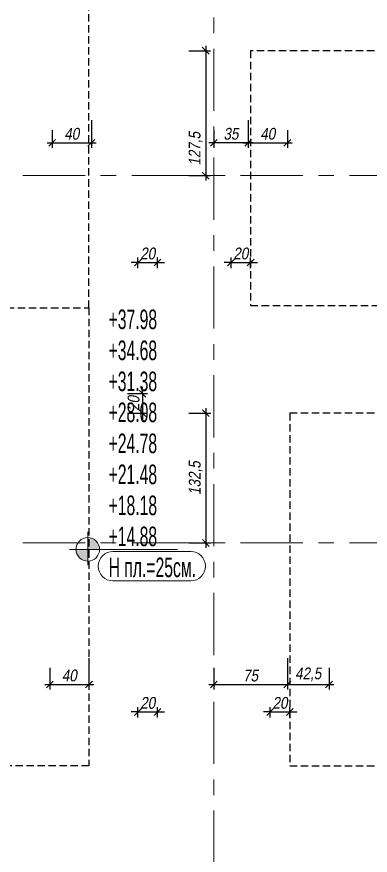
# Model space of a CAD drawing. Header units: millimetres. Extents: x 15565 to 20040, y -491 to 2778.
# Drawn here: x 17759 to 18120, y 740 to 1596 of the extents above; entities that cross this region are included whole.
import ezdxf

# ---------------------------------------------------------------- set-up
doc = ezdxf.new("R2010")
doc.units = ezdxf.units.MM
doc.header["$PDMODE"] = 35
doc.linetypes.add('Grid Line', pattern=[111.125, 63.5, -15.875, 15.875, -15.875])
doc.linetypes.add('HIDDEN', pattern=[0.375, 0.25, -0.125])
doc.layers.get('Defpoints').update_dxf_attribs({"color": 6})
doc.layers.add('A-FLOR-IDEN', color=11, linetype='Continuous', lineweight=9)
doc.layers.add('C- оси', color=1, linetype='Continuous', lineweight=9)
doc.layers.add('GA_X', color=41, linetype='Continuous')
doc.layers.add('GA_Y', color=41, linetype='Continuous')
doc.styles.add('Arial Narrow_1', font='ARIALN.TTF', dxfattribs={"width": 0.7, "height": 20})
doc.styles.add('text', font='ARIALN.TTF', dxfattribs={"oblique": 10})
doc.dimstyles.new('S&P', dxfattribs={"dimtxt": 12, "dimasz": 7, "dimexe": 5, "dimexo": 5, "dimgap": 3, "dimtad": 1, "dimdec": 1, "dimrnd": 0.5, "dimzin": 9, "dimtxsty": 'text', "dimblk": 'OBLIQUE', "dimcen": -2.5, "dimdle": 5, "dimclrd": 256, "dimclre": 256, "dimclrt": 21, "dimadec": 0, "dimazin": 0, "dimtfac": 1, "dimtdec": 1, "dimtix": 1, "dimtmove": 2, "dimatfit": 3, "dimldrblk": 'DOT', "dimfxl": 1, "dimlwd": -1, "dimlwe": -1, "dimarcsym": 0})

# ---------------------------------------------------------------- blocks, each defined once
blk = doc.blocks.new('_Oblique')
at = {"color": 0, "linetype": 'ByBlock', "lineweight": -2}
blk.add_line((-0.5, -0.5), (0.5, 0.5), dxfattribs=at)
blk = doc.blocks.new('*D84')
at = {"layer": 'Defpoints', "color": 0, "transparency": 16777216}
for p in [(17867.34, 1211.16), (17867.34, 1191.16), (17887.67, 1191.16)]:
    blk.add_point(p, dxfattribs=at)
at = {"layer": 'GA_X', "transparency": 16777216}
for p, q in [((17887.67, 1211.16), (17887.67, 1218.16)), ((17872.34, 1211.16), (17892.67, 1211.16)), ((17887.67, 1211.16), (17887.67, 1191.16)), ((17872.34, 1191.16), (17892.67, 1191.16)), ((17887.67, 1191.16), (17887.67, 1184.16))]:
    blk.add_line(p, q, dxfattribs=at)
at = {"layer": 'GA_X', "transparency": 16777216, "xscale": 7, "yscale": 7, "zscale": 7}
for p, rotation in [((17887.67, 1211.16), 270), ((17887.67, 1191.16), 90)]:
    blk.add_blockref('_Oblique', p, dxfattribs=dict(at, rotation=rotation))
at = {"layer": 'GA_X', "color": 21, "transparency": 16777216, "insert": (17878.54, 1201.16), "char_height": 12, "attachment_point": 5, "rotation": 90, "style": 'text'}
blk.add_mtext('20', dxfattribs=at)
blk = doc.blocks.new('_Dot')
at = {"color": 0, "linetype": 'ByBlock', "lineweight": -2}
blk.add_line((-0.5, 0), (-1, 0), dxfattribs=at)
at = {"color": 0, "linetype": 'ByBlock', "const_width": 0.5}
blk.add_lwpolyline([(-0.25, 0, 1), (0.25, 0, 1)], format="xyb", close=True, dxfattribs=at)
blk = doc.blocks.new('*D100')
at = {"layer": 'Defpoints', "color": 0, "transparency": 16777216}
for p in [(17835.46, 1495.25), (17795.46, 1485.25), (17835.46, 1467.18)]:
    blk.add_point(p, dxfattribs=at)
at = {"layer": 'GA_X', "transparency": 16777216}
for p, q in [((17835.46, 1490.25), (17835.46, 1462.18)), ((17795.46, 1480.25), (17795.46, 1462.18)), ((17790.46, 1467.18), (17840.46, 1467.18))]:
    blk.add_line(p, q, dxfattribs=at)
at = {"layer": 'GA_X', "transparency": 16777216, "xscale": 7, "yscale": 7, "zscale": 7, "rotation": 180}
blk.add_blockref('_Oblique', (17795.46, 1467.18), dxfattribs=at)
at = {"layer": 'GA_X', "transparency": 16777216, "xscale": 7, "yscale": 7, "zscale": 7}
blk.add_blockref('_Oblique', (17835.46, 1467.18), dxfattribs=at)
at = {"layer": 'GA_X', "color": 21, "transparency": 16777216, "insert": (17815.46, 1476.31), "char_height": 12, "attachment_point": 5, "style": 'text'}
blk.add_mtext('40', dxfattribs=at)
blk = doc.blocks.new('*D101')
at = {"layer": 'Defpoints', "color": 0, "transparency": 16777216}
for p in [(17995.46, 1495.25), (18035.46, 1485.25), (18035.46, 1467.18)]:
    blk.add_point(p, dxfattribs=at)
at = {"layer": 'GA_X', "transparency": 16777216}
for p, q in [((17995.46, 1490.25), (17995.46, 1462.18)), ((18035.46, 1480.25), (18035.46, 1462.18)), ((17990.46, 1467.18), (18040.46, 1467.18))]:
    blk.add_line(p, q, dxfattribs=at)
at = {"layer": 'GA_X', "transparency": 16777216, "xscale": 7, "yscale": 7, "zscale": 7, "rotation": 180}
blk.add_blockref('_Oblique', (17995.46, 1467.18), dxfattribs=at)
at = {"layer": 'GA_X', "transparency": 16777216, "xscale": 7, "yscale": 7, "zscale": 7}
blk.add_blockref('_Oblique', (18035.46, 1467.18), dxfattribs=at)
at = {"layer": 'GA_X', "color": 21, "transparency": 16777216, "insert": (18015.46, 1476.31), "char_height": 12, "attachment_point": 5, "style": 'text'}
blk.add_mtext('40', dxfattribs=at)
blk = doc.blocks.new('*D102')
at = {"layer": 'Defpoints', "color": 0, "transparency": 16777216}
for p in [(17995.46, 1495.25), (17960.46, 1485.25), (17960.46, 1467.18)]:
    blk.add_point(p, dxfattribs=at)
at = {"layer": 'GA_X', "transparency": 16777216}
for p, q in [((17995.46, 1490.25), (17995.46, 1462.18)), ((17960.46, 1480.25), (17960.46, 1462.18)), ((18000.46, 1467.18), (17955.46, 1467.18))]:
    blk.add_line(p, q, dxfattribs=at)
at = {"layer": 'GA_X', "transparency": 16777216, "xscale": 7, "yscale": 7, "zscale": 7, "rotation": 180}
blk.add_blockref('_Oblique', (17960.46, 1467.18), dxfattribs=at)
at = {"layer": 'GA_X', "transparency": 16777216, "xscale": 7, "yscale": 7, "zscale": 7}
blk.add_blockref('_Oblique', (17995.46, 1467.18), dxfattribs=at)
at = {"layer": 'GA_X', "color": 21, "transparency": 16777216, "insert": (17977.96, 1476.31), "char_height": 12, "attachment_point": 5, "style": 'text'}
blk.add_mtext('35', dxfattribs=at)
blk = doc.blocks.new('*D108')
at = {"layer": 'Defpoints', "color": 0, "transparency": 16777216}
for p in [(17832.96, 946.19), (17792.96, 936.19), (17832.96, 914.2)]:
    blk.add_point(p, dxfattribs=at)
at = {"layer": 'GA_X', "transparency": 16777216}
for p, q in [((17832.96, 941.19), (17832.96, 909.2)), ((17792.96, 931.19), (17792.96, 909.2)), ((17787.96, 914.2), (17837.96, 914.2))]:
    blk.add_line(p, q, dxfattribs=at)
at = {"layer": 'GA_X', "transparency": 16777216, "xscale": 7, "yscale": 7, "zscale": 7, "rotation": 180}
blk.add_blockref('_Oblique', (17792.96, 914.2), dxfattribs=at)
at = {"layer": 'GA_X', "transparency": 16777216, "xscale": 7, "yscale": 7, "zscale": 7}
blk.add_blockref('_Oblique', (17832.96, 914.2), dxfattribs=at)
at = {"layer": 'GA_X', "color": 21, "transparency": 16777216, "insert": (17812.96, 923.33), "char_height": 12, "attachment_point": 5, "style": 'text'}
blk.add_mtext('40', dxfattribs=at)
blk = doc.blocks.new('*D109')
at = {"layer": 'Defpoints', "color": 0, "transparency": 16777216}
for p in [(18035.46, 946.19), (17960.46, 936.19), (18035.46, 914.2)]:
    blk.add_point(p, dxfattribs=at)
at = {"layer": 'GA_X', "transparency": 16777216}
for p, q in [((18035.46, 941.19), (18035.46, 909.2)), ((17960.46, 931.19), (17960.46, 909.2)), ((17955.46, 914.2), (18040.46, 914.2))]:
    blk.add_line(p, q, dxfattribs=at)
at = {"layer": 'GA_X', "transparency": 16777216, "xscale": 7, "yscale": 7, "zscale": 7, "rotation": 180}
blk.add_blockref('_Oblique', (17960.46, 914.2), dxfattribs=at)
at = {"layer": 'GA_X', "transparency": 16777216, "xscale": 7, "yscale": 7, "zscale": 7}
blk.add_blockref('_Oblique', (18035.46, 914.2), dxfattribs=at)
at = {"layer": 'GA_X', "color": 21, "transparency": 16777216, "insert": (17997.96, 923.3), "char_height": 12, "attachment_point": 5, "style": 'text'}
blk.add_mtext('75', dxfattribs=at)
blk = doc.blocks.new('*D110')
at = {"layer": 'Defpoints', "color": 0, "transparency": 16777216}
for p in [(18035.46, 946.19), (18077.96, 936.19), (18077.96, 914.2)]:
    blk.add_point(p, dxfattribs=at)
at = {"layer": 'GA_X', "transparency": 16777216}
for p, q in [((18035.46, 941.19), (18035.46, 909.2)), ((18077.96, 931.19), (18077.96, 909.2)), ((18030.46, 914.2), (18082.96, 914.2))]:
    blk.add_line(p, q, dxfattribs=at)
at = {"layer": 'GA_X', "transparency": 16777216, "xscale": 7, "yscale": 7, "zscale": 7, "rotation": 180}
blk.add_blockref('_Oblique', (18035.46, 914.2), dxfattribs=at)
at = {"layer": 'GA_X', "transparency": 16777216, "xscale": 7, "yscale": 7, "zscale": 7}
blk.add_blockref('_Oblique', (18077.96, 914.2), dxfattribs=at)
at = {"layer": 'GA_X', "color": 21, "transparency": 16777216, "insert": (18056.71, 924.41), "char_height": 12, "attachment_point": 5, "style": 'text'}
blk.add_mtext('42,5', dxfattribs=at)
blk = doc.blocks.new('*D146')
at = {"layer": 'Defpoints', "color": 0, "transparency": 16777216}
for p in [(17902.96, 886.21), (17882.96, 875.55), (17902.96, 875.55)]:
    blk.add_point(p, dxfattribs=at)
at = {"layer": 'GA_Y', "transparency": 16777216}
for p, q in [((17882.96, 880.55), (17882.96, 891.21)), ((17902.96, 880.55), (17902.96, 891.21)), ((17882.96, 886.21), (17875.96, 886.21)), ((17882.96, 886.21), (17902.96, 886.21)), ((17902.96, 886.21), (17909.96, 886.21))]:
    blk.add_line(p, q, dxfattribs=at)
at = {"layer": 'GA_Y', "transparency": 16777216, "xscale": 7, "yscale": 7, "zscale": 7}
blk.add_blockref('_Oblique', (17882.96, 886.21), dxfattribs=at)
at = {"layer": 'GA_Y', "transparency": 16777216, "xscale": 7, "yscale": 7, "zscale": 7, "rotation": 180}
blk.add_blockref('_Oblique', (17902.96, 886.21), dxfattribs=at)
at = {"layer": 'GA_Y', "color": 21, "transparency": 16777216, "insert": (17892.96, 895.33), "char_height": 12, "attachment_point": 5, "style": 'text'}
blk.add_mtext('20', dxfattribs=at)
blk = doc.blocks.new('*D147')
at = {"layer": 'Defpoints', "color": 0, "transparency": 16777216}
for p in [(17902.96, 1344.98), (17882.96, 1334.33), (17902.96, 1334.33)]:
    blk.add_point(p, dxfattribs=at)
at = {"layer": 'GA_Y', "transparency": 16777216}
for p, q in [((17882.96, 1344.98), (17875.96, 1344.98)), ((17882.96, 1339.33), (17882.96, 1349.98)), ((17882.96, 1344.98), (17902.96, 1344.98)), ((17902.96, 1339.33), (17902.96, 1349.98)), ((17902.96, 1344.98), (17909.96, 1344.98))]:
    blk.add_line(p, q, dxfattribs=at)
at = {"layer": 'GA_Y', "transparency": 16777216, "xscale": 7, "yscale": 7, "zscale": 7}
blk.add_blockref('_Oblique', (17882.96, 1344.98), dxfattribs=at)
at = {"layer": 'GA_Y', "transparency": 16777216, "xscale": 7, "yscale": 7, "zscale": 7, "rotation": 180}
blk.add_blockref('_Oblique', (17902.96, 1344.98), dxfattribs=at)
at = {"layer": 'GA_Y', "color": 21, "transparency": 16777216, "insert": (17892.96, 1354.11), "char_height": 12, "attachment_point": 5, "style": 'text'}
blk.add_mtext('20', dxfattribs=at)
blk = doc.blocks.new('*D155')
at = {"layer": 'Defpoints', "color": 0, "transparency": 16777216}
for p in [(18037.96, 886.21), (18017.96, 875.55), (18037.96, 875.55)]:
    blk.add_point(p, dxfattribs=at)
at = {"layer": 'GA_Y', "transparency": 16777216}
for p, q in [((18017.96, 880.55), (18017.96, 891.21)), ((18037.96, 880.55), (18037.96, 891.21)), ((18017.96, 886.21), (18010.96, 886.21)), ((18017.96, 886.21), (18037.96, 886.21)), ((18037.96, 886.21), (18044.96, 886.21))]:
    blk.add_line(p, q, dxfattribs=at)
at = {"layer": 'GA_Y', "transparency": 16777216, "xscale": 7, "yscale": 7, "zscale": 7}
blk.add_blockref('_Oblique', (18017.96, 886.21), dxfattribs=at)
at = {"layer": 'GA_Y', "transparency": 16777216, "xscale": 7, "yscale": 7, "zscale": 7, "rotation": 180}
blk.add_blockref('_Oblique', (18037.96, 886.21), dxfattribs=at)
at = {"layer": 'GA_Y', "color": 21, "transparency": 16777216, "insert": (18027.96, 895.33), "char_height": 12, "attachment_point": 5, "style": 'text'}
blk.add_mtext('20', dxfattribs=at)
blk = doc.blocks.new('*D156')
at = {"layer": 'Defpoints', "color": 0, "transparency": 16777216}
for p in [(17997.96, 1344.98), (17977.96, 1334.33), (17997.96, 1334.33)]:
    blk.add_point(p, dxfattribs=at)
at = {"layer": 'GA_Y', "transparency": 16777216}
for p, q in [((17977.96, 1344.98), (17970.96, 1344.98)), ((17977.96, 1339.33), (17977.96, 1349.98)), ((17977.96, 1344.98), (17997.96, 1344.98)), ((17997.96, 1339.33), (17997.96, 1349.98)), ((17997.96, 1344.98), (18004.96, 1344.98))]:
    blk.add_line(p, q, dxfattribs=at)
at = {"layer": 'GA_Y', "transparency": 16777216, "xscale": 7, "yscale": 7, "zscale": 7}
blk.add_blockref('_Oblique', (17977.96, 1344.98), dxfattribs=at)
at = {"layer": 'GA_Y', "transparency": 16777216, "xscale": 7, "yscale": 7, "zscale": 7, "rotation": 180}
blk.add_blockref('_Oblique', (17997.96, 1344.98), dxfattribs=at)
at = {"layer": 'GA_Y', "color": 21, "transparency": 16777216, "insert": (17987.96, 1354.11), "char_height": 12, "attachment_point": 5, "style": 'text'}
blk.add_mtext('20', dxfattribs=at)
blk = doc.blocks.new('*D191')
at = {"layer": 'Defpoints', "color": 0, "transparency": 16777216}
for p in [(17929.98, 1191.16), (17929.98, 1058.66), (17952.21, 1058.66)]:
    blk.add_point(p, dxfattribs=at)
at = {"layer": 'GA_Y', "transparency": 16777216}
for p, q in [((17934.98, 1191.16), (17957.21, 1191.16)), ((17952.21, 1196.16), (17952.21, 1053.66)), ((17934.98, 1058.66), (17957.21, 1058.66))]:
    blk.add_line(p, q, dxfattribs=at)
at = {"layer": 'GA_Y', "transparency": 16777216, "xscale": 7, "yscale": 7, "zscale": 7}
for p, rotation in [((17952.21, 1191.16), 90), ((17952.21, 1058.66), 270)]:
    blk.add_blockref('_Oblique', p, dxfattribs=dict(at, rotation=rotation))
at = {"layer": 'GA_Y', "color": 21, "transparency": 16777216, "insert": (17942, 1124.91), "char_height": 12, "attachment_point": 5, "rotation": 90, "style": 'text'}
blk.add_mtext('132,5', dxfattribs=at)
blk = doc.blocks.new('*D222')
at = {"layer": 'Defpoints', "color": 0, "transparency": 16777216}
for p in [(17929.98, 1561.16), (17929.98, 1433.66), (17952.1, 1433.66)]:
    blk.add_point(p, dxfattribs=at)
at = {"layer": 'GA_Y', "transparency": 16777216}
for p, q in [((17934.98, 1561.16), (17957.1, 1561.16)), ((17952.1, 1566.16), (17952.1, 1428.66)), ((17934.98, 1433.66), (17957.1, 1433.66))]:
    blk.add_line(p, q, dxfattribs=at)
at = {"layer": 'GA_Y', "transparency": 16777216, "xscale": 7, "yscale": 7, "zscale": 7}
for p, rotation in [((17952.1, 1561.16), 90), ((17952.1, 1433.66), 270)]:
    blk.add_blockref('_Oblique', p, dxfattribs=dict(at, rotation=rotation))
at = {"layer": 'GA_Y', "color": 21, "transparency": 16777216, "insert": (17941.89, 1461.11), "char_height": 12, "attachment_point": 5, "rotation": 90, "style": 'text'}
blk.add_mtext('127,5', dxfattribs=at)
blk = doc.blocks.new('Таг плоча_uv_com_uv - Таг плоча_uv_com_uv-3905329-КОФРАЖЕН ПЛАН НА КОТА _14_88 - L5')
at = {"layer": 'A-FLOR-IDEN'}
h = blk.add_hatch(color=256, dxfattribs=at)
edge = h.paths.add_edge_path()
edge.add_line((0.24, 0), (0, 0))
edge.add_line((0, 0), (0, 0.24))
edge.add_arc((0, 0), 0.24, 0, 90, ccw=False)
h = blk.add_hatch(color=256, dxfattribs=at)
edge = h.paths.add_edge_path()
edge.add_line((-0.24, 0), (0, 0))
edge.add_line((0, 0), (0, -0.24))
edge.add_arc((0, 0), 0.24, 180, 270, ccw=False)
for p, q in [((0, -0.322), (0, 0.358)), ((0, 0.24), (0, -0.24)), ((0, 0.24), (0, 0)), ((-0.375, 0), (1.829, 0)), ((-0.24, 0), (0.24, 0)), ((0, 0), (-0.24, 0)), ((0, -0.24), (0, 0)), ((0, 0), (0.24, 0)), ((0.513, -0.042), (2.101, -0.042)), ((0.513, -0.642), (2.101, -0.642))]:
    blk.add_line(p, q, dxfattribs=at)
blk.add_circle((0, 0), 0.24, dxfattribs=at)
for centre, radius, start, end in [((0, 0), 0.24, 360, 90), ((0, 0), 0.24, 180, 270), ((0.513, -0.342), 0.3, 90, 270), ((2.101, -0.342), 0.3, 270, 90)]:
    blk.add_arc(centre, radius, start, end, dxfattribs=at)

msp = doc.modelspace()

# ---------------------------------------------------------------- linework, layer by layer
at = {"layer": 'C- оси', "linetype": 'Grid Line'}
for p, q in [((17960.46, 2341.16), (17960.46, 31.16)), ((18717.96, 1433.66), (15727.96, 1433.66)), ((18717.96, 1058.66), (15727.96, 1058.66))]:
    msp.add_line(p, q, dxfattribs=at)
at = {"layer": 'Defpoints', "color": 252, "linetype": 'HIDDEN', "ltscale": 30}
msp.add_line((17832.96, 1298.66), (17832.96, 2141.16), dxfattribs=at)
for points in [[(18517.96, 1561.16), (17997.96, 1561.16), (17997.96, 1301.16), (18517.96, 1301.16)], [(18517.96, 1191.16), (18037.96, 1191.16), (18037.96, 831.16), (18517.96, 831.16)]]:
    msp.add_lwpolyline(points, dxfattribs=at)
msp.add_lwpolyline([(16612.96, 1298.66), (17832.96, 1298.66), (17832.96, 831.16), (16612.96, 831.16)], close=True, dxfattribs=at)

# ---------------------------------------------------------------- block references
at = {"layer": 'A-FLOR-IDEN', "xscale": 49.99999999999998, "yscale": 49.99999999999998, "zscale": 49.99999999999998}
msp.add_blockref('Таг плоча_uv_com_uv - Таг плоча_uv_com_uv-3905329-КОФРАЖЕН ПЛАН НА КОТА _14_88 - L5', (17831.81, 1052.1), dxfattribs=at)

# ---------------------------------------------------------------- texts
at = {"layer": 'A-FLOR-IDEN', "insert": (17853, 1160.22), "char_height": 20, "width": 90.055, "attachment_point": 4, "line_spacing_factor": 0.949189, "style": 'Arial Narrow_1'}
msp.add_mtext('\\pt44.45,88.9,133.35,177.8,222.25,266.7,311.15,355.6,400.05,444.5,488.95,533.4,577.85,622.3,666.75,711.2,755.65,800.1,844.55,889,933.45,977.9,1022.35,1066.8,1111.25,1155.7,1200.15,1244.6,1289.05,1333.5,1377.95,1422.4;+37.98\\P+34.68\\P+31.38\\P+28.08\\P+24.78\\P+21.48\\P+18.18\\P+14.88\\PH пл.=25см.', dxfattribs=at)

# ---------------------------------------------------------------- dimensions: what is measured, and where the dimension line sits
at = {"layer": 'GA_X'}
for base, p1, p2, picture, middle in [((17835.46, 1467.18), (17795.46, 1485.25), (17835.46, 1495.25), '*D100', (17815.46, 1476.31)), ((17960.46, 1467.18), (17995.46, 1495.25), (17960.46, 1485.25), '*D102', (17977.96, 1476.31)), ((18035.46, 1467.18), (17995.46, 1495.25), (18035.46, 1485.25), '*D101', (18015.46, 1476.31)), ((17832.96, 914.2), (17792.96, 936.19), (17832.96, 946.19), '*D108', (17812.96, 923.33)), ((18035.46, 914.2), (17960.46, 936.19), (18035.46, 946.19), '*D109', (17997.96, 923.3)), ((18077.96, 914.2), (18035.46, 946.19), (18077.96, 936.19), '*D110', (18056.71, 924.41))]:
    dim = msp.add_linear_dim(base=base, p1=p1, p2=p2, dimstyle='S&P', override={"dimarcsym": 2}, dxfattribs=at)
    dim.commit()
    dim.dimension.update_dxf_attribs({"geometry": picture, "text_midpoint": middle})
dim = msp.add_linear_dim(base=(17887.67, 1191.16), p1=(17867.34, 1211.16), p2=(17867.34, 1191.16), angle=90, dimstyle='S&P', override={"dimarcsym": 2}, dxfattribs=at)
dim.commit()
dim.dimension.update_dxf_attribs({"geometry": '*D84', "text_midpoint": (17878.54, 1201.16)})
at = {"layer": 'GA_Y'}
dim = msp.add_linear_dim(base=(17952.1, 1433.66), p1=(17929.98, 1561.16), p2=(17929.98, 1433.66), angle=90, dimstyle='S&P', override={"dimarcsym": 2}, dxfattribs=at)
dim.commit()
dim.dimension.update_dxf_attribs({"geometry": '*D222', "text_midpoint": (17941.89, 1461.11), "dimtype": 160})
for base, p1, p2, picture, middle in [((17902.96, 1344.98), (17882.96, 1334.33), (17902.96, 1334.33), '*D147', (17892.96, 1354.11)), ((17997.96, 1344.98), (17977.96, 1334.33), (17997.96, 1334.33), '*D156', (17987.96, 1354.11)), ((17902.96, 886.21), (17882.96, 875.55), (17902.96, 875.55), '*D146', (17892.96, 895.33)), ((18037.96, 886.21), (18017.96, 875.55), (18037.96, 875.55), '*D155', (18027.96, 895.33))]:
    dim = msp.add_linear_dim(base=base, p1=p1, p2=p2, dimstyle='S&P', override={"dimarcsym": 2}, dxfattribs=at)
    dim.commit()
    dim.dimension.update_dxf_attribs({"geometry": picture, "text_midpoint": middle})
dim = msp.add_linear_dim(base=(17952.21, 1058.66), p1=(17929.98, 1191.16), p2=(17929.98, 1058.66), angle=90, dimstyle='S&P', override={"dimarcsym": 2}, dxfattribs=at)
dim.commit()
dim.dimension.update_dxf_attribs({"geometry": '*D191', "text_midpoint": (17942, 1124.91)})

doc.saveas('drawing.dxf')
